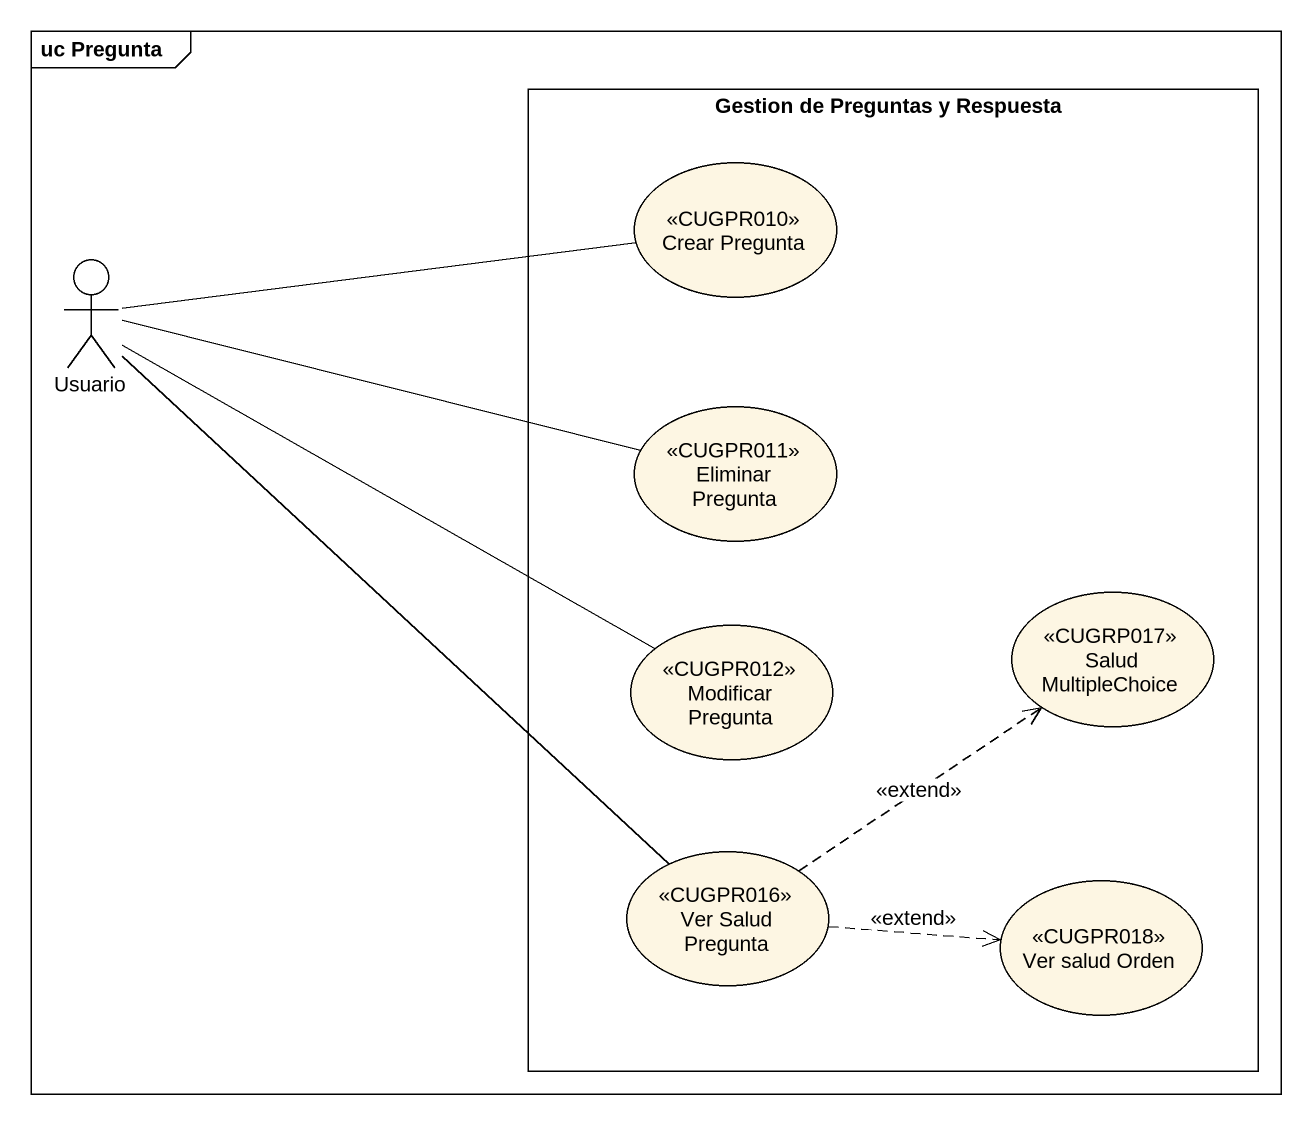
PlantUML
@startuml
mainframe uc Pregunta
rectangle "Gestion de Preguntas y Respuesta" as Gestion_de_Preguntas_y {
  usecase "Crear Pregunta" as Crear_Pregunta <<CUGPR010>>
  usecase "Eliminar Pregunta" as Eliminar_Pregunta <<CUGPR011>>
  usecase "Modificar Pregunta" as Modificar_Pregunta <<CUGPR012>>
  usecase "Salud MultipleChoice" as Salud_MultipleChoice <<CUGRP017>>
  usecase "Ver Salud Pregunta" as Ver_Salud_Pregunta <<CUGPR016>>
  usecase "Ver salud Orden" as Ver_salud_Orden <<CUGPR018>>
}
actor Usuario
Usuario -right- Crear_Pregunta
Usuario -right- Eliminar_Pregunta
Usuario -right- Modificar_Pregunta
Usuario -- Ver_Salud_Pregunta
Ver_Salud_Pregunta .up.> Salud_MultipleChoice : <<extend>>
Ver_Salud_Pregunta .right.> Ver_salud_Orden : <<extend>>
@enduml
